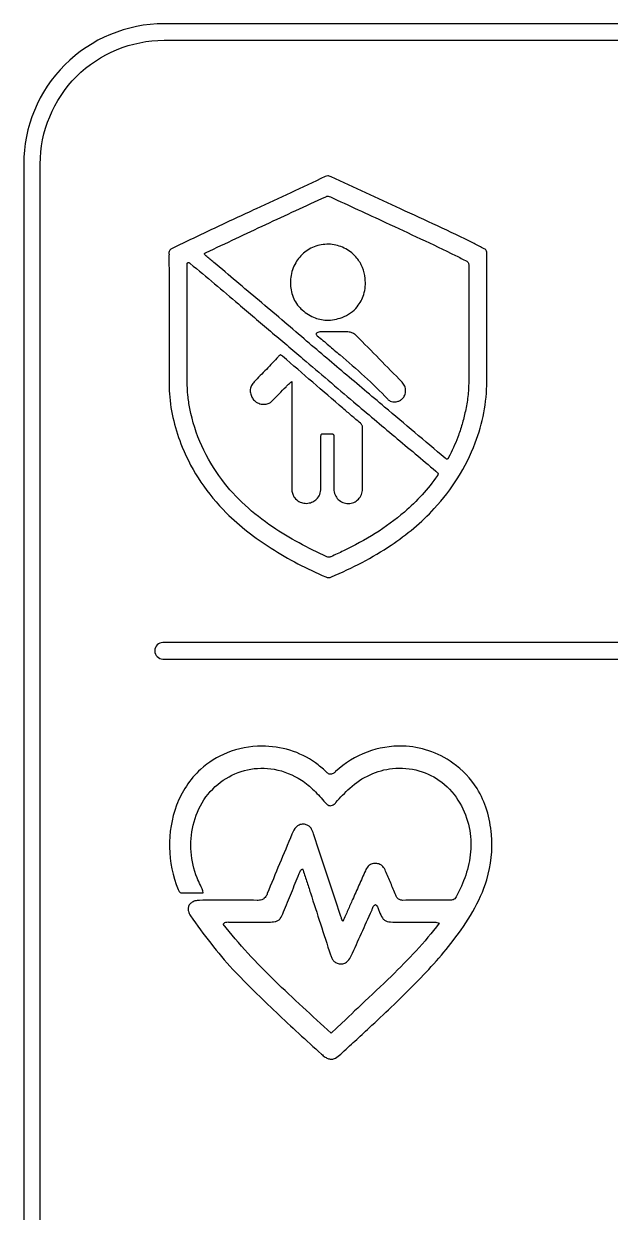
# Model space of a CAD drawing. Header units: millimetres. Extents: x 2.6 to 86.5, y 0.9 to 53.3.
# Drawn here: x 2.61 to 11.5, y 34.96 to 52.96 of the extents above; entities that cross this region are included whole.
import ezdxf

# ---------------------------------------------------------------- set-up
doc = ezdxf.new("R2010")
doc.units = ezdxf.units.MM
doc.layers.get('0').update_dxf_attribs({"linetype": 'CONTINUOUS'})

msp = doc.modelspace()

# ---------------------------------------------------------------- linework, layer by layer
for p, q in [((5.088, 48.034), (5.088, 49.286)), ((6.672, 47.542), (6.672, 47.495))]:
    msp.add_line(p, q)
for points in [[(4.736, 52.713), (52.04, 52.713, 1), (52.04, 52.963), (4.736, 52.963, 0.414214), (2.611, 50.838), (2.611, 3.204, 0.414214), (4.736, 1.079), (42.435, 1.079, 1), (42.435, 1.329), (4.736, 1.329, -0.414214), (2.861, 3.204), (2.861, 10.902, 0.30371), (4.017, 10.129), (23.911, 10.129, 0.414214), (25.161, 11.379), (25.161, 33.438, 0.414214), (23.911, 34.688), (4.017, 34.688, 0.30371), (2.861, 33.915), (2.861, 50.838, -0.414214)], [(4.72, 43.338), (25.026, 43.338, 7.872983), (25.026, 43.588), (4.72, 43.588, 1)]]:
    msp.add_lwpolyline(points, format="xyb", close=True)
for points, knots in [([(7.176, 50.647), (7.002, 50.566), (6.829, 50.484), (6.481, 50.322), (6.308, 50.241), (6.134, 50.161)], [-0.1150162, -0.1150162, -0.1150162, -0.1150162, -0.057508, -0.057508, 0, 0, 0, 0]), ([(7.266, 50.646), (7.258, 50.65), (7.249, 50.653), (7.232, 50.657), (7.224, 50.658), (7.202, 50.657), (7.188, 50.653), (7.176, 50.647)], [-0.009391404, -0.009391404, -0.009391404, -0.009391404, -0.00667668, -0.00667668, -0.004155416, -0.004155416, 0, 0, 0, 0]), ([(8.321, 50.159), (8.145, 50.24), (7.969, 50.321), (7.617, 50.484), (7.442, 50.565), (7.266, 50.646)], [-0.1161856, -0.1161856, -0.1161856, -0.1161856, -0.0580399, -0.0580399, 0, 0, 0, 0]), ([(5.372, 49.496), (5.674, 49.639), (5.975, 49.781), (6.58, 50.064), (6.882, 50.204), (7.186, 50.343)], [-0.2002071, -0.2002071, -0.2002071, -0.2002071, -0.1001044, -0.1001044, 0, 0, 0, 0]), ([(7.186, 50.343), (7.192, 50.346), (7.198, 50.348), (7.211, 50.35), (7.216, 50.351), (7.235, 50.35), (7.246, 50.346), (7.257, 50.34)], [-0.007330578, -0.007330578, -0.007330578, -0.007330578, -0.005381848, -0.005381848, -0.00362302, -0.00362302, 0, 0, 0, 0]), ([(7.257, 50.34), (7.396, 50.276), (7.536, 50.211), (7.814, 50.082), (7.954, 50.018), (8.093, 49.953)], [-0.09208306, -0.09208306, -0.09208306, -0.09208306, -0.04604093, -0.04604093, 0, 0, 0, 0]), ([(6.134, 50.161), (5.92, 50.062), (5.707, 49.963), (5.283, 49.763), (5.071, 49.662), (4.859, 49.559)], [-0.1409092, -0.1409092, -0.1409092, -0.1409092, -0.0704556, -0.0704556, 0, 0, 0, 0]), ([(9.432, 49.635), (9.249, 49.726), (9.065, 49.814), (8.694, 49.986), (8.508, 50.072), (8.321, 50.159)], [-0.1232037, -0.1232037, -0.1232037, -0.1232037, -0.0616352, -0.0616352, 0, 0, 0, 0]), ([(8.093, 49.953), (8.27, 49.871), (8.447, 49.789), (8.801, 49.622), (8.978, 49.539), (9.154, 49.453)], [-0.1173183, -0.1173183, -0.1173183, -0.1173183, -0.0586604, -0.0586604, 0, 0, 0, 0]), ([(4.859, 49.559), (4.852, 49.556), (4.845, 49.552), (4.834, 49.543), (4.828, 49.538), (4.819, 49.527), (4.815, 49.52), (4.81, 49.502), (4.81, 49.491), (4.811, 49.48)], [-0.009967178, -0.009967178, -0.009967178, -0.009967178, -0.007630618, -0.007630618, -0.00559014, -0.00559014, -0.003150783, -0.003150783, 0, 0, 0, 0]), ([(7.064, 49.602), (7.028, 49.592), (6.993, 49.578), (6.927, 49.545), (6.897, 49.525), (6.813, 49.459), (6.767, 49.404), (6.692, 49.275), (6.666, 49.2), (6.645, 49.049), (6.649, 48.975), (6.684, 48.83), (6.715, 48.762), (6.759, 48.701)], [-0.1118006, -0.1118006, -0.1118006, -0.1118006, -0.1005341, -0.1005341, -0.0896522, -0.0896522, -0.0683006, -0.0683006, -0.0448183, -0.0448183, -0.0224774, -0.0224774, 0, 0, 0, 0]), ([(7.783, 49.104), (7.778, 49.162), (7.764, 49.218), (7.721, 49.322), (7.693, 49.37), (7.612, 49.47), (7.554, 49.518), (7.426, 49.588), (7.357, 49.611), (7.211, 49.628), (7.136, 49.622), (7.064, 49.602)], [-0.1004143, -0.1004143, -0.1004143, -0.1004143, -0.0830355, -0.0830355, -0.0664717, -0.0664717, -0.0442016, -0.0442016, -0.0225347, -0.0225347, 0, 0, 0, 0]), ([(9.586, 49.555), (9.56, 49.568), (9.535, 49.581), (9.484, 49.608), (9.458, 49.622), (9.432, 49.635)], [-0.01735032, -0.01735032, -0.01735032, -0.01735032, -0.00868375, -0.00868375, 0, 0, 0, 0]), ([(9.626, 49.487), (9.626, 49.498), (9.625, 49.51), (9.618, 49.527), (9.615, 49.533), (9.603, 49.546), (9.595, 49.551), (9.586, 49.555)], [-0.008363268, -0.008363268, -0.008363268, -0.008363268, -0.005034361, -0.005034361, -0.002846795, -0.002846795, 0, 0, 0, 0]), ([(4.811, 49.48), (4.812, 49.474), (4.812, 49.467), (4.811, 49.454), (4.811, 49.448), (4.811, 49.441)], [-0.003922567, -0.003922567, -0.003922567, -0.003922567, -0.001967481, -0.001967481, 0, 0, 0, 0]), ([(4.811, 49.441), (4.812, 49.155), (4.812, 48.869), (4.813, 48.296), (4.814, 48.01), (4.815, 47.723)], [-0.1717573, -0.1717573, -0.1717573, -0.1717573, -0.0858787, -0.0858787, 0, 0, 0, 0]), ([(5.088, 49.306), (5.088, 49.313), (5.087, 49.321), (5.088, 49.33), (5.088, 49.333), (5.09, 49.337), (5.091, 49.339), (5.094, 49.342), (5.096, 49.344), (5.098, 49.345)], [-0.004243368, -0.004243368, -0.004243368, -0.004243368, -0.002129646, -0.002129646, -0.001369652, -0.001369652, -0.000754134, -0.000754134, 0, 0, 0, 0]), ([(5.098, 49.345), (5.1, 49.346), (5.102, 49.347), (5.107, 49.347), (5.109, 49.347), (5.114, 49.346), (5.116, 49.344), (5.124, 49.339), (5.129, 49.333), (5.134, 49.329)], [-0.004150388, -0.004150388, -0.004150388, -0.004150388, -0.003456356, -0.003456356, -0.002854265, -0.002854265, -0.001958146, -0.001958146, 0, 0, 0, 0]), ([(5.348, 49.476), (5.348, 49.477), (5.349, 49.479), (5.35, 49.481), (5.351, 49.483), (5.353, 49.486), (5.355, 49.488), (5.362, 49.492), (5.367, 49.494), (5.372, 49.496)], [-0.00324184, -0.00324184, -0.00324184, -0.00324184, -0.002778459, -0.002778459, -0.002360168, -0.002360168, -0.001564365, -0.001564365, 0, 0, 0, 0]), ([(5.371, 49.449), (5.365, 49.455), (5.358, 49.459), (5.351, 49.469), (5.349, 49.472), (5.348, 49.476)], [-0.003588681, -0.003588681, -0.003588681, -0.003588681, -0.001137117, -0.001137117, 0, 0, 0, 0]), ([(5.492, 49.348), (5.472, 49.365), (5.452, 49.382), (5.411, 49.416), (5.391, 49.432), (5.371, 49.449)], [-0.01573183, -0.01573183, -0.01573183, -0.01573183, -0.0078662, -0.0078662, 0, 0, 0, 0]), ([(6.859, 48.189), (6.633, 48.383), (6.405, 48.576), (5.948, 48.962), (5.719, 49.154), (5.492, 49.348)], [-0.1793035, -0.1793035, -0.1793035, -0.1793035, -0.0896477, -0.0896477, 0, 0, 0, 0]), ([(9.154, 49.453), (9.182, 49.439), (9.21, 49.424), (9.266, 49.394), (9.294, 49.379), (9.322, 49.365)], [-0.01899513, -0.01899513, -0.01899513, -0.01899513, -0.00950202, -0.00950202, 0, 0, 0, 0]), ([(9.322, 49.365), (9.328, 49.362), (9.334, 49.358), (9.343, 49.349), (9.346, 49.344), (9.351, 49.33), (9.352, 49.323), (9.352, 49.315)], [-0.006231584, -0.006231584, -0.006231584, -0.006231584, -0.004244721, -0.004244721, -0.00234004, -0.00234004, 0, 0, 0, 0]), ([(9.625, 49.235), (9.625, 49.277), (9.625, 49.319), (9.625, 49.403), (9.625, 49.445), (9.626, 49.487)], [-0.02524312, -0.02524312, -0.02524312, -0.02524312, -0.01262065, -0.01262065, 0, 0, 0, 0]), ([(5.088, 49.286), (5.088, 49.29), (5.088, 49.293), (5.087, 49.3), (5.087, 49.303), (5.088, 49.306)], [-0.001968027, -0.001968027, -0.001968027, -0.001968027, -0.000981374, -0.000981374, 0, 0, 0, 0]), ([(5.134, 49.329), (5.257, 49.229), (5.379, 49.128), (5.62, 48.923), (5.741, 48.82), (5.862, 48.718)], [-0.09504402, -0.09504402, -0.09504402, -0.09504402, -0.04751903, -0.04751903, 0, 0, 0, 0]), ([(9.352, 49.315), (9.352, 49.302), (9.352, 49.29), (9.352, 49.264), (9.353, 49.252), (9.353, 49.239)], [-0.00754017, -0.00754017, -0.00754017, -0.00754017, -0.003770125, -0.003770125, 0, 0, 0, 0]), ([(9.353, 49.239), (9.353, 48.956), (9.353, 48.673), (9.353, 48.107), (9.353, 47.824), (9.352, 47.541)], [-0.1698221, -0.1698221, -0.1698221, -0.1698221, -0.084911, -0.084911, 0, 0, 0, 0]), ([(9.626, 47.543), (9.625, 47.825), (9.625, 48.107), (9.625, 48.671), (9.625, 48.953), (9.625, 49.235)], [-0.1691619, -0.1691619, -0.1691619, -0.1691619, -0.0845811, -0.0845811, 0, 0, 0, 0]), ([(7.433, 48.515), (7.479, 48.532), (7.522, 48.555), (7.6, 48.61), (7.634, 48.641), (7.708, 48.731), (7.741, 48.793), (7.785, 48.939), (7.792, 49.022), (7.783, 49.104)], [-0.07461846, -0.07461846, -0.07461846, -0.07461846, -0.05988978, -0.05988978, -0.04593081, -0.04593081, -0.0248702, -0.0248702, 0, 0, 0, 0]), ([(5.862, 48.718), (6.025, 48.58), (6.188, 48.442), (6.514, 48.166), (6.677, 48.028), (6.84, 47.889)], [-0.1281459, -0.1281459, -0.1281459, -0.1281459, -0.064073, -0.064073, 0, 0, 0, 0]), ([(6.759, 48.701), (6.768, 48.691), (6.776, 48.682), (6.792, 48.663), (6.801, 48.655), (6.809, 48.646)], [-0.007353021, -0.007353021, -0.007353021, -0.007353021, -0.003631594, -0.003631594, 0, 0, 0, 0]), ([(6.809, 48.646), (6.866, 48.594), (6.929, 48.549), (7.063, 48.491), (7.129, 48.475), (7.279, 48.471), (7.358, 48.487), (7.433, 48.515)], [-0.06801551, -0.06801551, -0.06801551, -0.06801551, -0.04494145, -0.04494145, -0.02417547, -0.02417547, 0, 0, 0, 0]), ([(7.065, 48.285), (7.058, 48.283), (7.051, 48.28), (7.044, 48.273), (7.042, 48.272), (7.04, 48.268), (7.039, 48.266), (7.039, 48.262), (7.039, 48.26), (7.04, 48.255), (7.042, 48.252), (7.047, 48.245), (7.052, 48.24), (7.056, 48.237)], [-0.006687332, -0.006687332, -0.006687332, -0.006687332, -0.004619388, -0.004619388, -0.003884351, -0.003884351, -0.003308583, -0.003308583, -0.002683149, -0.002683149, -0.001748112, -0.001748112, 0, 0, 0, 0]), ([(7.126, 48.295), (7.115, 48.295), (7.105, 48.295), (7.084, 48.292), (7.074, 48.289), (7.065, 48.285)], [-0.006227751, -0.006227751, -0.006227751, -0.006227751, -0.003103909, -0.003103909, 0, 0, 0, 0]), ([(7.414, 48.295), (7.365, 48.295), (7.316, 48.295), (7.221, 48.295), (7.173, 48.295), (7.126, 48.295)], [-0.02870043, -0.02870043, -0.02870043, -0.02870043, -0.01429843, -0.01429843, 0, 0, 0, 0]), ([(7.557, 48.289), (7.534, 48.294), (7.511, 48.296), (7.463, 48.295), (7.439, 48.294), (7.414, 48.295)], [-0.01496717, -0.01496717, -0.01496717, -0.01496717, -0.00745431, -0.00745431, 0, 0, 0, 0]), ([(7.651, 48.237), (7.638, 48.25), (7.624, 48.261), (7.592, 48.278), (7.575, 48.284), (7.557, 48.289)], [-0.01086125, -0.01086125, -0.01086125, -0.01086125, -0.00541843, -0.00541843, 0, 0, 0, 0]), ([(8.077, 47.157), (7.874, 47.329), (7.67, 47.5), (7.264, 47.843), (7.061, 48.015), (6.859, 48.189)], [-0.1596188, -0.1596188, -0.1596188, -0.1596188, -0.0798081, -0.0798081, 0, 0, 0, 0]), ([(7.056, 48.237), (7.115, 48.19), (7.173, 48.141), (7.287, 48.043), (7.344, 47.994), (7.402, 47.945)], [-0.04520155, -0.04520155, -0.04520155, -0.04520155, -0.02259732, -0.02259732, 0, 0, 0, 0]), ([(8.342, 47.534), (8.227, 47.651), (8.112, 47.769), (7.881, 48.003), (7.766, 48.12), (7.651, 48.237)], [-0.09858357, -0.09858357, -0.09858357, -0.09858357, -0.0492918, -0.0492918, 0, 0, 0, 0]), ([(5.087, 47.543), (5.088, 47.625), (5.088, 47.707), (5.088, 47.87), (5.088, 47.952), (5.088, 48.034)], [-0.04916851, -0.04916851, -0.04916851, -0.04916851, -0.02458449, -0.02458449, 0, 0, 0, 0]), ([(6.469, 47.922), (6.409, 47.856), (6.348, 47.791), (6.224, 47.664), (6.161, 47.6), (6.1, 47.536)], [-0.05341959, -0.05341959, -0.05341959, -0.05341959, -0.02670351, -0.02670351, 0, 0, 0, 0]), ([(6.533, 47.925), (6.528, 47.929), (6.521, 47.935), (6.513, 47.941), (6.51, 47.943), (6.504, 47.945), (6.502, 47.945), (6.498, 47.945), (6.496, 47.945), (6.491, 47.943), (6.488, 47.941), (6.481, 47.935), (6.475, 47.929), (6.469, 47.922)], [-0.01011614, -0.01011614, -0.01011614, -0.01011614, -0.0074182, -0.0074182, -0.00585538, -0.00585538, -0.00497855, -0.00497855, -0.00408792, -0.00408792, -0.00278813, -0.00278813, 0, 0, 0, 0]), ([(7.446, 47.138), (7.293, 47.269), (7.141, 47.4), (6.837, 47.663), (6.685, 47.794), (6.533, 47.925)], [-0.12058, -0.12058, -0.12058, -0.12058, -0.06029, -0.06029, 0, 0, 0, 0]), ([(7.402, 47.945), (7.526, 47.838), (7.651, 47.731), (7.894, 47.51), (8.013, 47.396), (8.125, 47.276)], [-0.0985952, -0.0985952, -0.0985952, -0.0985952, -0.04933122, -0.04933122, 0, 0, 0, 0]), ([(4.815, 47.723), (4.815, 47.662), (4.813, 47.601), (4.813, 47.479), (4.814, 47.418), (4.818, 47.357)], [-0.03671038, -0.03671038, -0.03671038, -0.03671038, -0.0183349, -0.0183349, 0, 0, 0, 0]), ([(6.84, 47.889), (6.968, 47.78), (7.096, 47.671), (7.352, 47.453), (7.48, 47.344), (7.608, 47.235)], [-0.1009434, -0.1009434, -0.1009434, -0.1009434, -0.0504714, -0.0504714, 0, 0, 0, 0]), ([(5.128, 47.133), (5.114, 47.2), (5.104, 47.268), (5.09, 47.405), (5.087, 47.474), (5.087, 47.543)], [-0.0412651, -0.0412651, -0.0412651, -0.0412651, -0.02064009, -0.02064009, 0, 0, 0, 0]), ([(6.584, 47.463), (6.597, 47.476), (6.61, 47.49), (6.639, 47.518), (6.654, 47.53), (6.672, 47.542)], [-0.01193011, -0.01193011, -0.01193011, -0.01193011, -0.00624291, -0.00624291, 0, 0, 0, 0]), ([(9.352, 47.541), (9.352, 47.466), (9.347, 47.391), (9.33, 47.241), (9.317, 47.167), (9.301, 47.093)], [-0.0452038, -0.0452038, -0.0452038, -0.0452038, -0.02260866, -0.02260866, 0, 0, 0, 0]), ([(9.45, 46.612), (9.507, 46.761), (9.551, 46.913), (9.611, 47.226), (9.626, 47.384), (9.626, 47.543)], [-0.09552958, -0.09552958, -0.09552958, -0.09552958, -0.04783639, -0.04783639, 0, 0, 0, 0]), ([(4.818, 47.357), (4.827, 47.218), (4.849, 47.081), (4.916, 46.811), (4.96, 46.68), (5.012, 46.551)], [-0.08333754, -0.08333754, -0.08333754, -0.08333754, -0.04163525, -0.04163525, 0, 0, 0, 0]), ([(6.1, 47.536), (6.085, 47.521), (6.072, 47.504), (6.052, 47.466), (6.045, 47.446), (6.04, 47.4), (6.042, 47.377), (6.049, 47.353)], [-0.02007691, -0.02007691, -0.02007691, -0.02007691, -0.01375583, -0.01375583, -0.00729421, -0.00729421, 0, 0, 0, 0]), ([(6.377, 47.253), (6.412, 47.287), (6.447, 47.322), (6.515, 47.393), (6.55, 47.428), (6.584, 47.463)], [-0.02948255, -0.02948255, -0.02948255, -0.02948255, -0.01474316, -0.01474316, 0, 0, 0, 0]), ([(6.672, 47.495), (6.672, 47.37), (6.672, 47.245), (6.672, 46.995), (6.672, 46.87), (6.672, 46.745)], [-0.0750532, -0.0750532, -0.0750532, -0.0750532, -0.03752662, -0.03752662, 0, 0, 0, 0]), ([(8.27, 47.24), (8.285, 47.244), (8.299, 47.249), (8.325, 47.264), (8.336, 47.273), (8.362, 47.298), (8.374, 47.317), (8.391, 47.358), (8.396, 47.381), (8.396, 47.428), (8.391, 47.451), (8.373, 47.495), (8.359, 47.516), (8.342, 47.534)], [-0.03699462, -0.03699462, -0.03699462, -0.03699462, -0.03241072, -0.03241072, -0.02808618, -0.02808618, -0.02147107, -0.02147107, -0.01449869, -0.01449869, -0.00751165, -0.00751165, 0, 0, 0, 0]), ([(6.049, 47.353), (6.055, 47.332), (6.063, 47.311), (6.086, 47.274), (6.1, 47.258), (6.138, 47.227), (6.163, 47.214), (6.19, 47.206)], [-0.0214837, -0.0214837, -0.0214837, -0.0214837, -0.01481092, -0.01481092, -0.00843983, -0.00843983, 0, 0, 0, 0]), ([(6.19, 47.206), (6.211, 47.2), (6.232, 47.197), (6.274, 47.198), (6.294, 47.202), (6.337, 47.219), (6.358, 47.234), (6.377, 47.253)], [-0.02049452, -0.02049452, -0.02049452, -0.02049452, -0.01399594, -0.01399594, -0.00788257, -0.00788257, 0, 0, 0, 0]), ([(7.608, 47.235), (7.816, 47.06), (8.023, 46.885), (8.438, 46.535), (8.646, 46.36), (8.853, 46.185)], [-0.1628832, -0.1628832, -0.1628832, -0.1628832, -0.0814416, -0.0814416, 0, 0, 0, 0]), ([(8.125, 47.276), (8.136, 47.265), (8.148, 47.255), (8.175, 47.241), (8.189, 47.237), (8.226, 47.232), (8.249, 47.235), (8.27, 47.24)], [-0.01585428, -0.01585428, -0.01585428, -0.01585428, -0.01112609, -0.01112609, -0.0067164, -0.0067164, 0, 0, 0, 0]), ([(5.611, 46.057), (5.492, 46.217), (5.39, 46.387), (5.226, 46.749), (5.166, 46.938), (5.128, 47.133)], [-0.1193834, -0.1193834, -0.1193834, -0.1193834, -0.0597329, -0.0597329, 0, 0, 0, 0]), ([(7.711, 46.913), (7.666, 46.95), (7.622, 46.987), (7.534, 47.062), (7.49, 47.1), (7.446, 47.138)], [-0.03473367, -0.03473367, -0.03473367, -0.03473367, -0.01736689, -0.01736689, 0, 0, 0, 0]), ([(8.994, 46.383), (8.841, 46.512), (8.688, 46.641), (8.383, 46.899), (8.23, 47.028), (8.077, 47.157)], [-0.1199612, -0.1199612, -0.1199612, -0.1199612, -0.0599806, -0.0599806, 0, 0, 0, 0]), ([(9.301, 47.093), (9.287, 47.026), (9.27, 46.96), (9.232, 46.829), (9.211, 46.765), (9.186, 46.701)], [-0.04094253, -0.04094253, -0.04094253, -0.04094253, -0.02047228, -0.02047228, 0, 0, 0, 0]), ([(7.744, 46.843), (7.744, 46.851), (7.744, 46.858), (7.74, 46.872), (7.738, 46.878), (7.729, 46.896), (7.72, 46.905), (7.711, 46.913)], [-0.007984117, -0.007984117, -0.007984117, -0.007984117, -0.005782195, -0.005782195, -0.003795258, -0.003795258, 0, 0, 0, 0]), ([(7.743, 45.916), (7.743, 46.07), (7.743, 46.225), (7.743, 46.534), (7.744, 46.689), (7.744, 46.843)], [-0.09275127, -0.09275127, -0.09275127, -0.09275127, -0.04637551, -0.04637551, 0, 0, 0, 0]), ([(6.672, 46.745), (6.671, 46.606), (6.671, 46.466), (6.671, 46.188), (6.671, 46.048), (6.672, 45.909)], [-0.0835746, -0.0835746, -0.0835746, -0.0835746, -0.04178726, -0.04178726, 0, 0, 0, 0]), ([(7.112, 46.713), (7.112, 46.718), (7.113, 46.724), (7.115, 46.732), (7.116, 46.736), (7.119, 46.741), (7.121, 46.744), (7.127, 46.748), (7.13, 46.749), (7.139, 46.751), (7.145, 46.751), (7.151, 46.751)], [-0.006315733, -0.006315733, -0.006315733, -0.006315733, -0.004761033, -0.004761033, -0.003700569, -0.003700569, -0.002804882, -0.002804882, -0.00173158, -0.00173158, 0, 0, 0, 0]), ([(7.113, 46.385), (7.113, 46.441), (7.113, 46.496), (7.113, 46.604), (7.113, 46.659), (7.112, 46.713)], [-0.03264954, -0.03264954, -0.03264954, -0.03264954, -0.01627254, -0.01627254, 0, 0, 0, 0]), ([(7.151, 46.751), (7.168, 46.75), (7.185, 46.75), (7.219, 46.75), (7.236, 46.751), (7.253, 46.751)], [-0.01015343, -0.01015343, -0.01015343, -0.01015343, -0.00508017, -0.00508017, 0, 0, 0, 0]), ([(7.253, 46.751), (7.263, 46.751), (7.275, 46.75), (7.287, 46.749), (7.291, 46.748), (7.297, 46.746), (7.299, 46.745), (7.303, 46.742), (7.304, 46.74), (7.307, 46.734), (7.308, 46.73), (7.309, 46.718), (7.309, 46.706), (7.309, 46.693)], [-0.01633561, -0.01633561, -0.01633561, -0.01633561, -0.01129022, -0.01129022, -0.0088917, -0.0088917, -0.00750524, -0.00750524, -0.00607463, -0.00607463, -0.00389449, -0.00389449, 0, 0, 0, 0]), ([(7.309, 46.693), (7.309, 46.563), (7.309, 46.433), (7.309, 46.173), (7.309, 46.043), (7.309, 45.913)], [-0.07800279, -0.07800279, -0.07800279, -0.07800279, -0.03900121, -0.03900121, 0, 0, 0, 0]), ([(9.186, 46.701), (9.166, 46.648), (9.144, 46.595), (9.098, 46.491), (9.073, 46.441), (9.047, 46.392)], [-0.03397267, -0.03397267, -0.03397267, -0.03397267, -0.01680769, -0.01680769, 0, 0, 0, 0]), ([(5.012, 46.551), (5.088, 46.364), (5.182, 46.186), (5.408, 45.85), (5.537, 45.695), (5.68, 45.553)], [-0.1213313, -0.1213313, -0.1213313, -0.1213313, -0.0606497, -0.0606497, 0, 0, 0, 0]), ([(8.83, 45.618), (8.963, 45.763), (9.084, 45.918), (9.293, 46.252), (9.381, 46.428), (9.45, 46.612)], [-0.1183123, -0.1183123, -0.1183123, -0.1183123, -0.0591779, -0.0591779, 0, 0, 0, 0]), ([(7.113, 45.926), (7.113, 46.002), (7.113, 46.079), (7.113, 46.231), (7.113, 46.308), (7.113, 46.385)], [-0.04636637, -0.04636637, -0.04636637, -0.04636637, -0.02323528, -0.02323528, 0, 0, 0, 0]), ([(9.047, 46.392), (9.041, 46.381), (9.037, 46.374), (9.031, 46.368), (9.03, 46.367), (9.028, 46.366), (9.026, 46.365), (9.024, 46.365), (9.022, 46.365), (9.018, 46.366), (9.016, 46.367), (9.008, 46.372), (9.001, 46.377), (8.994, 46.383)], [-0.01049801, -0.01049801, -0.01049801, -0.01049801, -0.00698389, -0.00698389, -0.00594685, -0.00594685, -0.00521191, -0.00521191, -0.00438908, -0.00438908, -0.00281966, -0.00281966, 0, 0, 0, 0]), ([(8.877, 46.118), (8.806, 46.016), (8.729, 45.919), (8.561, 45.734), (8.472, 45.647), (8.378, 45.566)], [-0.07482692, -0.07482692, -0.07482692, -0.07482692, -0.03740055, -0.03740055, 0, 0, 0, 0]), ([(8.853, 46.185), (8.856, 46.182), (8.859, 46.179), (8.864, 46.174), (8.867, 46.171), (8.87, 46.169)], [-0.002304625, -0.002304625, -0.002304625, -0.002304625, -0.00114028, -0.00114028, 0, 0, 0, 0]), ([(8.87, 46.169), (8.874, 46.167), (8.877, 46.164), (8.883, 46.159), (8.885, 46.157), (8.887, 46.151), (8.888, 46.148), (8.888, 46.142), (8.888, 46.138), (8.884, 46.129), (8.881, 46.123), (8.877, 46.118)], [-0.005877958, -0.005877958, -0.005877958, -0.005877958, -0.004631318, -0.004631318, -0.003679599, -0.003679599, -0.002840916, -0.002840916, -0.001810731, -0.001810731, 0, 0, 0, 0]), ([(6.379, 45.341), (6.233, 45.44), (6.094, 45.548), (5.835, 45.787), (5.716, 45.916), (5.611, 46.057)], [-0.1057634, -0.1057634, -0.1057634, -0.1057634, -0.052943, -0.052943, 0, 0, 0, 0]), ([(6.915, 45.699), (6.941, 45.703), (6.966, 45.71), (7.011, 45.732), (7.03, 45.745), (7.068, 45.782), (7.084, 45.806), (7.107, 45.862), (7.113, 45.894), (7.113, 45.926)], [-0.03327312, -0.03327312, -0.03327312, -0.03327312, -0.02554642, -0.02554642, -0.01831251, -0.01831251, -0.00976355, -0.00976355, 0, 0, 0, 0]), ([(7.527, 45.696), (7.542, 45.696), (7.556, 45.697), (7.584, 45.703), (7.598, 45.707), (7.637, 45.723), (7.66, 45.739), (7.7, 45.779), (7.716, 45.803), (7.738, 45.857), (7.743, 45.886), (7.743, 45.916)], [-0.03457275, -0.03457275, -0.03457275, -0.03457275, -0.03017477, -0.03017477, -0.0259228, -0.0259228, -0.01747277, -0.01747277, -0.00896276, -0.00896276, 0, 0, 0, 0]), ([(6.672, 45.909), (6.672, 45.889), (6.675, 45.87), (6.686, 45.832), (6.694, 45.814), (6.719, 45.774), (6.739, 45.753), (6.785, 45.721), (6.81, 45.709), (6.862, 45.697), (6.889, 45.696), (6.915, 45.699)], [-0.03655011, -0.03655011, -0.03655011, -0.03655011, -0.03055778, -0.03055778, -0.02476607, -0.02476607, -0.01618252, -0.01618252, -0.00801055, -0.00801055, 0, 0, 0, 0]), ([(7.309, 45.913), (7.31, 45.898), (7.311, 45.884), (7.317, 45.855), (7.321, 45.841), (7.339, 45.801), (7.355, 45.777), (7.396, 45.738), (7.42, 45.722), (7.472, 45.701), (7.499, 45.696), (7.527, 45.696)], [-0.03426552, -0.03426552, -0.03426552, -0.03426552, -0.02980505, -0.02980505, -0.02548046, -0.02548046, -0.01679077, -0.01679077, -0.00834919, -0.00834919, 0, 0, 0, 0]), ([(8.378, 45.566), (8.239, 45.446), (8.091, 45.338), (7.781, 45.143), (7.619, 45.057), (7.455, 44.977)], [-0.109933, -0.109933, -0.109933, -0.109933, -0.054896, -0.054896, 0, 0, 0, 0]), ([(8.176, 45.065), (8.295, 45.144), (8.41, 45.23), (8.629, 45.414), (8.733, 45.512), (8.83, 45.618)], [-0.08596238, -0.08596238, -0.08596238, -0.08596238, -0.04302337, -0.04302337, 0, 0, 0, 0]), ([(5.68, 45.553), (5.783, 45.451), (5.891, 45.356), (6.118, 45.178), (6.236, 45.095), (6.358, 45.018)], [-0.08661214, -0.08661214, -0.08661214, -0.08661214, -0.04329793, -0.04329793, 0, 0, 0, 0]), ([(7.205, 44.888), (7.062, 44.953), (6.921, 45.022), (6.644, 45.172), (6.509, 45.252), (6.379, 45.341)], [-0.09442781, -0.09442781, -0.09442781, -0.09442781, -0.04724788, -0.04724788, 0, 0, 0, 0]), ([(6.358, 45.018), (6.49, 44.934), (6.625, 44.856), (6.902, 44.71), (7.043, 44.643), (7.187, 44.582)], [-0.09377788, -0.09377788, -0.09377788, -0.09377788, -0.04690135, -0.04690135, 0, 0, 0, 0]), ([(7.272, 44.583), (7.429, 44.65), (7.584, 44.723), (7.887, 44.882), (8.034, 44.969), (8.176, 45.065)], [-0.1026338, -0.1026338, -0.1026338, -0.1026338, -0.0513355, -0.0513355, 0, 0, 0, 0]), ([(7.265, 44.888), (7.259, 44.886), (7.254, 44.884), (7.243, 44.881), (7.237, 44.881), (7.223, 44.881), (7.214, 44.884), (7.205, 44.888)], [-0.006172019, -0.006172019, -0.006172019, -0.006172019, -0.004421147, -0.004421147, -0.002779819, -0.002779819, 0, 0, 0, 0]), ([(7.455, 44.977), (7.423, 44.962), (7.391, 44.947), (7.328, 44.918), (7.296, 44.903), (7.265, 44.888)], [-0.02096632, -0.02096632, -0.02096632, -0.02096632, -0.01048494, -0.01048494, 0, 0, 0, 0]), ([(7.187, 44.582), (7.194, 44.58), (7.201, 44.577), (7.215, 44.574), (7.222, 44.573), (7.244, 44.574), (7.258, 44.577), (7.272, 44.583)], [-0.008825367, -0.008825367, -0.008825367, -0.008825367, -0.006570607, -0.006570607, -0.004443805, -0.004443805, 0, 0, 0, 0]), ([(7.029, 41.765), (6.913, 41.85), (6.782, 41.914), (6.506, 41.999), (6.362, 42.019), (6.038, 42.018), (5.859, 41.984), (5.544, 41.859), (5.408, 41.775), (5.291, 41.667)], [-0.1881441, -0.1881441, -0.1881441, -0.1881441, -0.1447316, -0.1447316, -0.1014893, -0.1014893, -0.0476759, -0.0476759, 0, 0, 0, 0]), ([(9.112, 41.763), (9, 41.843), (8.877, 41.906), (8.62, 41.991), (8.488, 42.015), (8.17, 42.025), (7.986, 41.994), (7.636, 41.863), (7.474, 41.763), (7.335, 41.634)], [-0.1939237, -0.1939237, -0.1939237, -0.1939237, -0.1526083, -0.1526083, -0.1124351, -0.1124351, -0.0568827, -0.0568827, 0, 0, 0, 0]), ([(5.291, 41.667), (5.209, 41.592), (5.136, 41.506), (5.014, 41.322), (4.965, 41.225), (4.849, 40.92), (4.815, 40.702), (4.823, 40.268), (4.867, 40.048), (4.95, 39.847)], [-0.196188, -0.196188, -0.196188, -0.196188, -0.1627065, -0.1627065, -0.1300446, -0.1300446, -0.0652922, -0.0652922, 0, 0, 0, 0]), ([(5.179, 40.819), (5.21, 40.957), (5.264, 41.087), (5.419, 41.323), (5.518, 41.424), (5.746, 41.579), (5.871, 41.633), (6.135, 41.69), (6.271, 41.692), (6.552, 41.642), (6.691, 41.585), (6.817, 41.504)], [-0.2112336, -0.2112336, -0.2112336, -0.2112336, -0.1688842, -0.1688842, -0.1265403, -0.1265403, -0.0858127, -0.0858127, -0.0451739, -0.0451739, 0, 0, 0, 0]), ([(7.19, 41.631), (7.166, 41.657), (7.14, 41.68), (7.086, 41.723), (7.058, 41.744), (7.029, 41.765)], [-0.0211743, -0.0211743, -0.0211743, -0.0211743, -0.01061795, -0.01061795, 0, 0, 0, 0]), ([(7.335, 41.634), (7.324, 41.624), (7.311, 41.613), (7.29, 41.6), (7.281, 41.596), (7.265, 41.592), (7.258, 41.591), (7.242, 41.593), (7.234, 41.596), (7.213, 41.608), (7.2, 41.62), (7.19, 41.631)], [-0.01654822, -0.01654822, -0.01654822, -0.01654822, -0.01201627, -0.01201627, -0.00930882, -0.00930882, -0.00715823, -0.00715823, -0.00456189, -0.00456189, 0, 0, 0, 0]), ([(7.549, 41.381), (7.641, 41.465), (7.745, 41.535), (7.966, 41.635), (8.08, 41.667), (8.331, 41.694), (8.468, 41.683), (8.724, 41.61), (8.841, 41.551), (9.056, 41.386), (9.147, 41.279), (9.216, 41.156)], [-0.195189, -0.195189, -0.195189, -0.195189, -0.1576439, -0.1576439, -0.1223153, -0.1223153, -0.0815352, -0.0815352, -0.042207, -0.042207, 0, 0, 0, 0]), ([(9.696, 40.68), (9.685, 40.805), (9.663, 40.929), (9.591, 41.164), (9.542, 41.274), (9.383, 41.53), (9.259, 41.658), (9.112, 41.763)], [-0.1281367, -0.1281367, -0.1281367, -0.1281367, -0.0904859, -0.0904859, -0.0543525, -0.0543525, 0, 0, 0, 0]), ([(6.817, 41.504), (6.887, 41.458), (6.95, 41.405), (7.069, 41.289), (7.124, 41.227), (7.178, 41.164)], [-0.04974981, -0.04974981, -0.04974981, -0.04974981, -0.02476015, -0.02476015, 0, 0, 0, 0]), ([(7.341, 41.167), (7.374, 41.204), (7.408, 41.241), (7.476, 41.313), (7.512, 41.347), (7.549, 41.381)], [-0.02981502, -0.02981502, -0.02981502, -0.02981502, -0.01490577, -0.01490577, 0, 0, 0, 0]), ([(7.178, 41.164), (7.19, 41.151), (7.203, 41.138), (7.226, 41.123), (7.235, 41.12), (7.253, 41.116), (7.262, 41.116), (7.281, 41.119), (7.291, 41.124), (7.316, 41.139), (7.33, 41.153), (7.341, 41.167)], [-0.01936269, -0.01936269, -0.01936269, -0.01936269, -0.01411839, -0.01411839, -0.01126771, -0.01126771, -0.00864656, -0.00864656, -0.00536126, -0.00536126, 0, 0, 0, 0]), ([(9.216, 41.156), (9.283, 41.04), (9.332, 40.917), (9.386, 40.663), (9.392, 40.54), (9.36, 40.177), (9.274, 39.946), (9.163, 39.734)], [-0.1492647, -0.1492647, -0.1492647, -0.1492647, -0.1091623, -0.1091623, -0.0718643, -0.0718643, 0, 0, 0, 0]), ([(5.237, 40.023), (5.187, 40.15), (5.155, 40.282), (5.136, 40.554), (5.149, 40.687), (5.179, 40.819)], [-0.08177093, -0.08177093, -0.08177093, -0.08177093, -0.04058746, -0.04058746, 0, 0, 0, 0]), ([(6.847, 40.835), (6.835, 40.835), (6.823, 40.835), (6.801, 40.831), (6.791, 40.828), (6.764, 40.816), (6.749, 40.805), (6.709, 40.764), (6.69, 40.726), (6.673, 40.685)], [-0.027367, -0.027367, -0.027367, -0.027367, -0.02329359, -0.02329359, -0.01966079, -0.01966079, -0.01321835, -0.01321835, 0, 0, 0, 0]), ([(7.008, 40.673), (7, 40.698), (6.99, 40.726), (6.969, 40.767), (6.959, 40.783), (6.934, 40.808), (6.921, 40.817), (6.887, 40.831), (6.867, 40.835), (6.847, 40.835)], [-0.02473515, -0.02473515, -0.02473515, -0.02473515, -0.01657296, -0.01657296, -0.01093816, -0.01093816, -0.00610593, -0.00610593, 0, 0, 0, 0]), ([(6.673, 40.685), (6.612, 40.534), (6.549, 40.385), (6.423, 40.085), (6.361, 39.936), (6.301, 39.785)], [-0.09743441, -0.09743441, -0.09743441, -0.09743441, -0.04871008, -0.04871008, 0, 0, 0, 0]), ([(7.408, 39.455), (7.341, 39.658), (7.274, 39.861), (7.141, 40.267), (7.074, 40.47), (7.008, 40.673)], [-0.1281746, -0.1281746, -0.1281746, -0.1281746, -0.0640871, -0.0640871, 0, 0, 0, 0]), ([(9.118, 39.075), (9.332, 39.352), (9.523, 39.656), (9.692, 40.219), (9.716, 40.446), (9.696, 40.68)], [-0.1761267, -0.1761267, -0.1761267, -0.1761267, -0.0704686, -0.0704686, 0, 0, 0, 0]), ([(6.784, 40.087), (6.79, 40.102), (6.794, 40.118), (6.813, 40.145), (6.823, 40.154), (6.834, 40.161)], [-0.009673459, -0.009673459, -0.009673459, -0.009673459, -0.003961382, -0.003961382, 0, 0, 0, 0]), ([(6.834, 40.161), (6.854, 40.098), (6.875, 40.037), (6.915, 39.916), (6.935, 39.855), (6.955, 39.794)], [-0.03843098, -0.03843098, -0.03843098, -0.03843098, -0.0191577, -0.0191577, 0, 0, 0, 0]), ([(7.946, 40.242), (7.933, 40.242), (7.921, 40.241), (7.897, 40.237), (7.886, 40.234), (7.858, 40.223), (7.843, 40.212), (7.811, 40.179), (7.797, 40.155), (7.786, 40.131)], [-0.02089214, -0.02089214, -0.02089214, -0.02089214, -0.01716427, -0.01716427, -0.01377061, -0.01377061, -0.00803862, -0.00803862, 0, 0, 0, 0]), ([(8.093, 40.127), (8.082, 40.153), (8.069, 40.177), (8.037, 40.21), (8.023, 40.22), (7.987, 40.237), (7.967, 40.241), (7.946, 40.242)], [-0.01995199, -0.01995199, -0.01995199, -0.01995199, -0.01169106, -0.01169106, -0.00632345, -0.00632345, 0, 0, 0, 0]), ([(5.33, 39.794), (5.322, 39.839), (5.306, 39.877), (5.27, 39.949), (5.251, 39.984), (5.237, 40.023)], [-0.02459054, -0.02459054, -0.02459054, -0.02459054, -0.01230817, -0.01230817, 0, 0, 0, 0]), ([(6.548, 39.507), (6.587, 39.604), (6.626, 39.701), (6.705, 39.894), (6.744, 39.99), (6.784, 40.087)], [-0.0625848, -0.0625848, -0.0625848, -0.0625848, -0.03129251, -0.03129251, 0, 0, 0, 0]), ([(7.786, 40.131), (7.754, 40.058), (7.722, 39.985), (7.657, 39.84), (7.625, 39.767), (7.592, 39.694)], [-0.04772758, -0.04772758, -0.04772758, -0.04772758, -0.02386399, -0.02386399, 0, 0, 0, 0]), ([(8.246, 39.76), (8.222, 39.822), (8.196, 39.883), (8.144, 40.005), (8.118, 40.066), (8.093, 40.127)], [-0.03975155, -0.03975155, -0.03975155, -0.03975155, -0.01988059, -0.01988059, 0, 0, 0, 0]), ([(4.95, 39.847), (4.953, 39.84), (4.957, 39.833), (4.964, 39.82), (4.969, 39.814), (4.979, 39.804), (4.984, 39.801), (4.998, 39.795), (5.006, 39.794), (5.014, 39.794)], [-0.008961704, -0.008961704, -0.008961704, -0.008961704, -0.006659734, -0.006659734, -0.004481889, -0.004481889, -0.002459134, -0.002459134, 0, 0, 0, 0]), ([(5.014, 39.794), (5.066, 39.794), (5.117, 39.794), (5.22, 39.794), (5.274, 39.794), (5.33, 39.794)], [-0.03307637, -0.03307637, -0.03307637, -0.03307637, -0.01671501, -0.01671501, 0, 0, 0, 0]), ([(6.955, 39.794), (7.005, 39.638), (7.056, 39.482), (7.157, 39.17), (7.207, 39.014), (7.257, 38.858)], [-0.0983474, -0.0983474, -0.0983474, -0.0983474, -0.04917359, -0.04917359, 0, 0, 0, 0]), ([(5.271, 39.682), (5.249, 39.682), (5.226, 39.679), (5.186, 39.667), (5.168, 39.659), (5.139, 39.637), (5.128, 39.626), (5.111, 39.599), (5.106, 39.584), (5.1, 39.552), (5.101, 39.534), (5.111, 39.492), (5.123, 39.469), (5.137, 39.448)], [-0.03524472, -0.03524472, -0.03524472, -0.03524472, -0.02854408, -0.02854408, -0.02252295, -0.02252295, -0.01770578, -0.01770578, -0.01300781, -0.01300781, -0.00763679, -0.00763679, 0, 0, 0, 0]), ([(6.147, 39.682), (6.001, 39.684), (5.855, 39.685), (5.563, 39.685), (5.417, 39.684), (5.271, 39.682)], [-0.0875347, -0.0875347, -0.0875347, -0.0875347, -0.04376806, -0.04376806, 0, 0, 0, 0]), ([(6.301, 39.785), (6.295, 39.77), (6.288, 39.756), (6.273, 39.732), (6.265, 39.722), (6.243, 39.703), (6.23, 39.696), (6.194, 39.684), (6.169, 39.682), (6.147, 39.682)], [-0.01961849, -0.01961849, -0.01961849, -0.01961849, -0.0150869, -0.0150869, -0.0112668, -0.0112668, -0.00678013, -0.00678013, 0, 0, 0, 0]), ([(7.592, 39.694), (7.569, 39.641), (7.545, 39.588), (7.497, 39.482), (7.472, 39.424), (7.444, 39.363)], [-0.03906271, -0.03906271, -0.03906271, -0.03906271, -0.01990763, -0.01990763, 0, 0, 0, 0]), ([(7.882, 39.529), (7.889, 39.543), (7.893, 39.558), (7.904, 39.582), (7.909, 39.592), (7.922, 39.608), (7.929, 39.615), (7.938, 39.62)], [-0.01097046, -0.01097046, -0.01097046, -0.01097046, -0.0063018, -0.0063018, -0.00304952, -0.00304952, 0, 0, 0, 0]), ([(7.938, 39.62), (7.947, 39.614), (7.954, 39.607), (7.966, 39.59), (7.971, 39.581), (7.982, 39.554), (7.986, 39.535), (7.994, 39.517)], [-0.01171958, -0.01171958, -0.01171958, -0.01171958, -0.00861393, -0.00861393, -0.00572902, -0.00572902, 0, 0, 0, 0]), ([(8.356, 39.682), (8.346, 39.682), (8.336, 39.683), (8.317, 39.686), (8.309, 39.689), (8.29, 39.698), (8.281, 39.705), (8.261, 39.727), (8.253, 39.744), (8.246, 39.76)], [-0.0143757, -0.0143757, -0.0143757, -0.0143757, -0.01135779, -0.01135779, -0.00875377, -0.00875377, -0.00524558, -0.00524558, 0, 0, 0, 0]), ([(9.063, 39.684), (8.945, 39.684), (8.827, 39.684), (8.592, 39.684), (8.474, 39.684), (8.356, 39.682)], [-0.07062611, -0.07062611, -0.07062611, -0.07062611, -0.0353123, -0.0353123, 0, 0, 0, 0]), ([(9.163, 39.734), (9.157, 39.724), (9.151, 39.715), (9.136, 39.701), (9.128, 39.696), (9.101, 39.685), (9.081, 39.684), (9.063, 39.684)], [-0.01162994, -0.01162994, -0.01162994, -0.01162994, -0.00841258, -0.00841258, -0.00552953, -0.00552953, 0, 0, 0, 0]), ([(5.137, 39.448), (5.237, 39.307), (5.338, 39.168), (5.549, 38.895), (5.66, 38.763), (5.778, 38.637)], [-0.1034717, -0.1034717, -0.1034717, -0.1034717, -0.0517979, -0.0517979, 0, 0, 0, 0]), ([(6.328, 39.354), (6.357, 39.354), (6.391, 39.355), (6.433, 39.363), (6.448, 39.368), (6.475, 39.383), (6.487, 39.394), (6.515, 39.43), (6.53, 39.463), (6.548, 39.507)], [-0.04290383, -0.04290383, -0.04290383, -0.04290383, -0.02971223, -0.02971223, -0.02214608, -0.02214608, -0.01434193, -0.01434193, 0, 0, 0, 0]), ([(7.444, 39.363), (7.435, 39.386), (7.428, 39.405), (7.418, 39.428), (7.413, 39.442), (7.408, 39.455)], [-0.00867325, -0.00867325, -0.00867325, -0.00867325, -0.004141231, -0.004141231, 0, 0, 0, 0]), ([(7.572, 38.84), (7.624, 38.955), (7.675, 39.07), (7.779, 39.299), (7.83, 39.414), (7.882, 39.529)], [-0.07550793, -0.07550793, -0.07550793, -0.07550793, -0.03775394, -0.03775394, 0, 0, 0, 0]), ([(7.994, 39.517), (8.011, 39.476), (8.027, 39.441), (8.053, 39.404), (8.063, 39.392), (8.088, 39.373), (8.102, 39.367), (8.147, 39.355), (8.185, 39.353), (8.238, 39.353)], [-0.04856267, -0.04856267, -0.04856267, -0.04856267, -0.03266984, -0.03266984, -0.02456021, -0.02456021, -0.01599848, -0.01599848, 0, 0, 0, 0]), ([(5.632, 39.323), (5.64, 39.332), (5.649, 39.34), (5.668, 39.35), (5.677, 39.352), (5.706, 39.356), (5.724, 39.353), (5.741, 39.353)], [-0.01112253, -0.01112253, -0.01112253, -0.01112253, -0.0078105, -0.0078105, -0.00507886, -0.00507886, 0, 0, 0, 0]), ([(7.266, 37.669), (6.98, 37.936), (6.691, 38.195), (6.135, 38.736), (5.87, 39.016), (5.632, 39.323)], [-0.232663, -0.232663, -0.232663, -0.232663, -0.1164464, -0.1164464, 0, 0, 0, 0]), ([(5.741, 39.353), (5.839, 39.353), (5.936, 39.354), (6.132, 39.353), (6.23, 39.353), (6.328, 39.354)], [-0.05865444, -0.05865444, -0.05865444, -0.05865444, -0.02932796, -0.02932796, 0, 0, 0, 0]), ([(8.903, 39.335), (8.794, 39.19), (8.677, 39.053), (8.433, 38.787), (8.307, 38.659), (8.18, 38.532)], [-0.1083858, -0.1083858, -0.1083858, -0.1083858, -0.0539761, -0.0539761, 0, 0, 0, 0]), ([(8.238, 39.353), (8.326, 39.353), (8.414, 39.353), (8.589, 39.353), (8.677, 39.353), (8.765, 39.353)], [-0.05269112, -0.05269112, -0.05269112, -0.05269112, -0.02634546, -0.02634546, 0, 0, 0, 0]), ([(8.765, 39.353), (8.788, 39.353), (8.812, 39.355), (8.86, 39.35), (8.882, 39.345), (8.903, 39.335)], [-0.01432258, -0.01432258, -0.01432258, -0.01432258, -0.00714368, -0.00714368, 0, 0, 0, 0]), ([(7.844, 37.75), (8.068, 37.96), (8.292, 38.169), (8.724, 38.605), (8.931, 38.831), (9.118, 39.075)], [-0.1840747, -0.1840747, -0.1840747, -0.1840747, -0.0921979, -0.0921979, 0, 0, 0, 0]), ([(7.257, 38.858), (7.262, 38.841), (7.269, 38.824), (7.285, 38.793), (7.294, 38.779), (7.318, 38.754), (7.331, 38.744), (7.366, 38.727), (7.386, 38.722), (7.407, 38.721)], [-0.02193191, -0.02193191, -0.02193191, -0.02193191, -0.01651687, -0.01651687, -0.01150917, -0.01150917, -0.00625965, -0.00625965, 0, 0, 0, 0]), ([(7.407, 38.721), (7.419, 38.721), (7.431, 38.721), (7.454, 38.725), (7.464, 38.727), (7.493, 38.739), (7.508, 38.75), (7.544, 38.785), (7.56, 38.813), (7.572, 38.84)], [-0.02182614, -0.02182614, -0.02182614, -0.02182614, -0.01821705, -0.01821705, -0.01493213, -0.01493213, -0.00910092, -0.00910092, 0, 0, 0, 0]), ([(5.778, 38.637), (5.991, 38.412), (6.212, 38.195), (6.663, 37.769), (6.891, 37.561), (7.122, 37.352)], [-0.1867237, -0.1867237, -0.1867237, -0.1867237, -0.0933223, -0.0933223, 0, 0, 0, 0]), ([(8.18, 38.532), (8.027, 38.388), (7.876, 38.245), (7.57, 37.956), (7.524, 37.913), (7.266, 37.669)], [-0.2139402, -0.2139402, -0.2139402, -0.2139402, -0.1065601, -0.1065601, 0, 0, 0, 0]), ([(7.413, 37.352), (7.485, 37.419), (7.557, 37.485), (7.701, 37.617), (7.773, 37.683), (7.844, 37.75)], [-0.05867128, -0.05867128, -0.05867128, -0.05867128, -0.02933447, -0.02933447, 0, 0, 0, 0]), ([(7.122, 37.352), (7.139, 37.336), (7.158, 37.32), (7.194, 37.297), (7.211, 37.288), (7.245, 37.277), (7.261, 37.275), (7.297, 37.278), (7.315, 37.284), (7.361, 37.308), (7.39, 37.331), (7.413, 37.352)], [-0.03239082, -0.03239082, -0.03239082, -0.03239082, -0.02549252, -0.02549252, -0.01995834, -0.01995834, -0.01516641, -0.01516641, -0.00953173, -0.00953173, 0, 0, 0, 0])]:
    msp.add_open_spline(points, degree=3, knots=knots)

doc.saveas('drawing.dxf')
